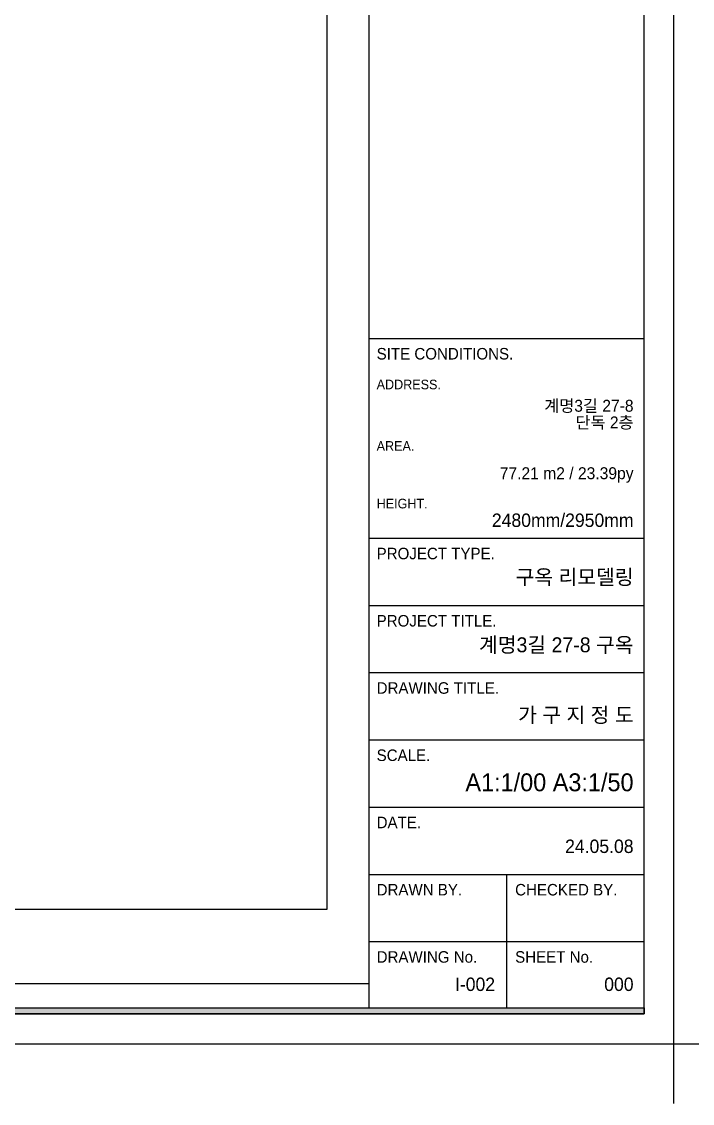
# Model space of a CAD drawing. Header units: inches. Extents: x 7740 to 83056, y -9304 to 75068.
# Drawn here: x 68496 to 74110, y 36746 to 45806 of the extents above; entities that cross this region are included whole.
import ezdxf
from ezdxf.enums import TextEntityAlignment as Align

# ---------------------------------------------------------------- set-up
doc = ezdxf.new("R2010")
doc.units = ezdxf.units.IN
doc.header["$LTSCALE"] = 50
doc.header["$MEASUREMENT"] = 0
for name, color, linetype in [('06-FUR', 6, 'Continuous'), ('F-SYM', 7, 'Continuous'), ('FORM(YOURNAME)-11', 1, 'Continuous'), ('FORM(YOURNAME)-11 @ 1', 1, 'Continuous')]:
    doc.layers.add(name, color=color, linetype=linetype)
doc.styles.add('YOURNAME', font='HY울릉도M.TTF')

# ---------------------------------------------------------------- blocks, each defined once
blk = doc.blocks.new('FORM-PLAN')
at = {"layer": 'FORM(YOURNAME)-11'}
h = blk.add_hatch(color=256, dxfattribs=at)
h.dxf.hatch_style = 1
h.paths.add_polyline_path([(-71444, 55115), (10556, 55115), (10556, 54915), (-71444, 54915)])
h.paths.add_polyline_path([(-71444, -2085), (10556, -2085), (10556, -2285), (-71444, -2285)])
at = {"layer": 'Defpoints', "color": 158}
for p, q in [((1346, 54915), (1346, -2085)), ((1346, -1285), (-71444, -1285))]:
    blk.add_line(p, q, dxfattribs=at)
for points in [[(-71444, -2285), (10556, -2285), (10556, 55115), (-71444, 55115)], [(-69444, 53115), (-64, 53115), (-64, 1215), (-69444, 1215)]]:
    blk.add_lwpolyline(points, close=True, dxfattribs=at)
at = {"layer": 'Defpoints', "color": 1}
blk.add_lwpolyline([(11556, -5285), (11556, -3285), (13556, -3285)], dxfattribs=at)
at = {"layer": 'FORM(YOURNAME)-11', "color": 14}
for p, q in [((1346, 20344), (10556, 20344)), ((1346, 13651), (10556, 13651)), ((1346, 11398), (10556, 11398)), ((1346, 9146), (10556, 9146)), ((1346, 6893), (10556, 6893)), ((1346, 4641), (10556, 4641)), ((1346, 2388), (10556, 2388)), ((5951, 2388), (5951, -2085)), ((1346, 136), (10556, 136))]:
    blk.add_line(p, q, dxfattribs=at)
at = {"layer": 'FORM(YOURNAME)-11', "color": 250}
blk.add_lwpolyline([(-72444, -3285), (11556, -3285), (11556, 56115), (-72444, 56115)], close=True, dxfattribs=at)
at = {"layer": 'FORM(YOURNAME)-11'}
blk.add_lwpolyline([(-71444, -2085), (10556, -2085), (10556, -2285), (-71444, -2285)], close=True, dxfattribs=at)
at = {"layer": 'FORM(YOURNAME)-11', "color": 14, "style": 'YOURNAME'}
for s, height, p in [('SITE CONDITIONS.', 386.14, (1603, 19829)), ('PROJECT TYPE.', 386.14, (1603, 13136)), ('PROJECT TITLE.', 386.14, (1603, 10883)), ('DRAWING TITLE.', 386.14, (1603, 8631)), ('SCALE.', 386.1, (1603, 6378)), ('DATE.', 386.1, (1603, 4126)), ('DRAWN BY.', 386.1, (1603, 1873)), ('CHECKED BY.', 386.14, (6240, 1873)), ('DRAWING No.', 386.14, (1603, -379)), ('SHEET No.', 386.1, (6240, -379))]:
    blk.add_text(s, height=height, dxfattribs=at).set_placement(p, align=Align.MIDDLE_LEFT)
at = {"layer": 'FORM(YOURNAME)-11', "color": 251, "style": 'YOURNAME'}
for s, p in [('ADDRESS.', (1603, 18799)), ('AREA.', (1603, 16740)), ('HEIGHT.', (1603, 14809))]:
    blk.add_text(s, height=321.8, dxfattribs=at).set_placement(p, align=Align.MIDDLE_LEFT)
at = {"layer": 'FORM(YOURNAME)-11', "color": 3, "style": 'YOURNAME'}
for tag, height, p in [('1', 450, (9905, 18188)), ('2', 450, (9905, 17544)), ('3', 450, (9905, 16257)), ('4', 450, (9905, 14326)), ('5', 515, (9905, 12009)), ('6', 515, (9905, 9757)), ('7', 515, (9905, 7504)), ('8', 515, (9905, 5252)), ('9', 515, (9905, 2999)), ('10', 515, (5655, 811)), ('11', 515, (9905, 747)), ('12', 515, (5655, -1441)), ('13', 515, (9905, -1441))]:
    blk.add_attdef(tag, text='', height=height, dxfattribs=at).set_placement(p, align=Align.MIDDLE_RIGHT)
blk = doc.blocks.new('*U814')
at = {"layer": 'F-SYM'}
ref = blk.add_blockref('FORM-PLAN', (71066.9, 38066.9), dxfattribs=dict(at, xscale=0.2500000000000001, yscale=0.2500000000000001, zscale=0.2500000000000001))
ref.add_attrib('4', '2480mm/2950mm', dxfattribs={"layer": 'FORM(YOURNAME)-11 @ 1', "color": 3, "height": 112.5, "style": 'YOURNAME'}).set_placement((73618.1, 41629.7), align=Align.MIDDLE_RIGHT)
ref.add_attrib('3', '77.21 m2 / 23.39py', dxfattribs={"layer": 'FORM(YOURNAME)-11 @ 1', "color": 3, "height": 100, "style": 'YOURNAME'}).set_placement((73618.1, 42023.4), align=Align.MIDDLE_RIGHT)
ref.add_attrib('2', '단독 2층', dxfattribs={"layer": 'FORM(YOURNAME)-11 @ 1', "color": 3, "height": 100, "style": 'YOURNAME'}).set_placement((73618.1, 42448.9), align=Align.MIDDLE_RIGHT)
ref.add_attrib('1', '계명3길 27-8', dxfattribs={"layer": 'FORM(YOURNAME)-11 @ 1', "color": 3, "height": 100, "style": 'YOURNAME'}).set_placement((73618.1, 42588.3), align=Align.MIDDLE_RIGHT)
ref.add_attrib('5', '구옥 리모델링', dxfattribs={"layer": 'FORM(YOURNAME)-11 @ 1', "color": 3, "height": 125, "style": 'YOURNAME'}).set_placement((73618.1, 41153.6), align=Align.MIDDLE_RIGHT)
ref.add_attrib('6', '계명3길 27-8 구옥', dxfattribs={"layer": 'FORM(YOURNAME)-11 @ 1', "color": 3, "height": 125, "style": 'YOURNAME'}).set_placement((73618.1, 40586.3), align=Align.MIDDLE_RIGHT)
ref.add_attrib('7', '가 구 지 정 도', dxfattribs={"layer": 'FORM(YOURNAME)-11 @ 1', "color": 3, "height": 125, "style": 'YOURNAME'}).set_placement((73618.1, 39998.5), align=Align.MIDDLE_RIGHT)
ref.add_attrib('8', 'A1:1/00 A3:1/50', dxfattribs={"layer": 'FORM(YOURNAME)-11 @ 1', "color": 3, "height": 150, "style": 'YOURNAME'}).set_placement((73618.1, 39434.7), align=Align.MIDDLE_RIGHT)
ref.add_attrib('9', '24.05.08', dxfattribs={"layer": 'FORM(YOURNAME)-11 @ 1', "color": 3, "height": 112.5, "style": 'YOURNAME'}).set_placement((73618.1, 38898.9), align=Align.MIDDLE_RIGHT)
ref.add_attrib('13', '000', dxfattribs={"layer": 'FORM(YOURNAME)-11 @ 1', "color": 3, "height": 112.5, "style": 'YOURNAME'}).set_placement((73618.1, 37743.1), align=Align.MIDDLE_RIGHT)
ref.add_attrib('12', 'I-002', dxfattribs={"layer": 'FORM(YOURNAME)-11 @ 1', "color": 3, "height": 112.5, "style": 'YOURNAME'}).set_placement((72458.8, 37743.1), align=Align.MIDDLE_RIGHT)

msp = doc.modelspace()

# ---------------------------------------------------------------- block references
at = {"layer": '06-FUR'}
msp.add_blockref('*U814', (0, 0), dxfattribs=at)

doc.saveas('drawing.dxf')
